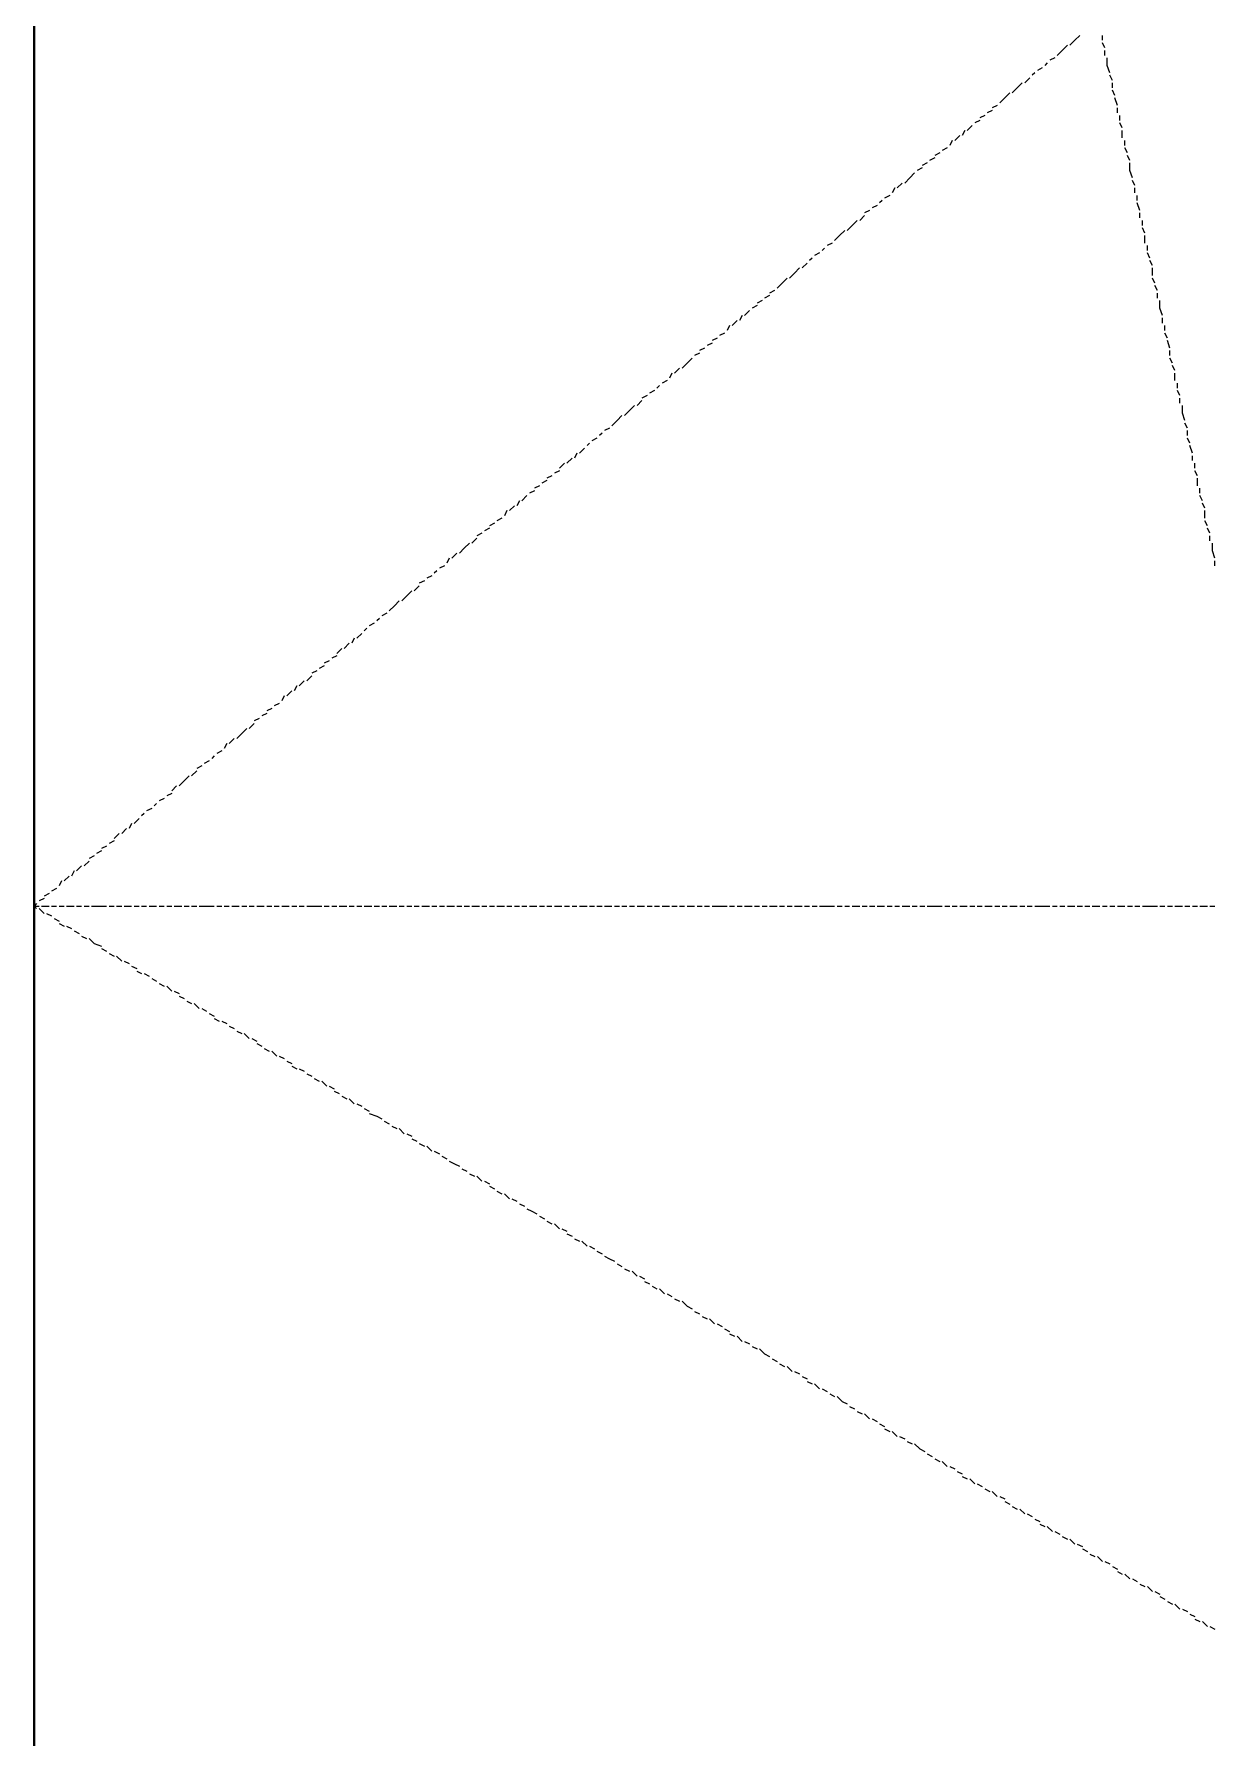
# Model space of a CAD drawing. Extents: x 8 to 21351, y 0 to 420.
# Drawn here: x 15722.59 to 15732.58, y 354.45 to 368.86 of the extents above; entities that cross this region are included whole.
import ezdxf

# ---------------------------------------------------------------- set-up
doc = ezdxf.new("R2010")
doc.units = 0

msp = doc.modelspace()

# ---------------------------------------------------------------- linework, layer by layer
at = {"color": 7, "lineweight": 40}
msp.add_line((15722.587, 397.743), (15722.587, 310.219), dxfattribs=at)
at = {"color": 7, "lineweight": 25}
for p, q in [((15722.587, 381.593), (15722.587, 361.59)), ((15722.587, 360.087), (15722.587, 359.071)), ((15722.587, 356.193), (15722.587, 358.119)), ((15722.587, 357.568), (15722.587, 337.566))]:
    msp.add_line(p, q, dxfattribs=at)
at = {"color": 7, "lineweight": 5}
for p, q in [((15722.587, 368.808), (15722.587, 368.85)), ((15722.587, 368.745), (15722.587, 368.787)), ((15722.587, 368.66), (15722.587, 368.723)), ((15731.286, 368.723), (15731.244, 368.681)), ((15731.329, 368.766), (15731.286, 368.723)), ((15731.392, 368.808), (15731.35, 368.766)), ((15731.434, 368.85), (15731.392, 368.808)), ((15731.625, 368.808), (15731.625, 368.85)), ((15731.646, 368.745), (15731.625, 368.787)), ((15731.646, 368.681), (15731.646, 368.723)), ((15722.587, 368.596), (15722.587, 368.66)), ((15731.159, 368.617), (15731.138, 368.596)), ((15731.223, 368.66), (15731.18, 368.639)), ((15731.667, 368.596), (15731.667, 368.66)), ((15731.688, 368.533), (15731.667, 368.596)), ((15722.587, 368.533), (15722.587, 368.575)), ((15722.587, 368.469), (15722.587, 368.512)), ((15722.587, 368.385), (15722.587, 368.448)), ((15730.948, 368.448), (15730.905, 368.406)), ((15731.011, 368.49), (15730.969, 368.448)), ((15731.053, 368.533), (15731.032, 368.512)), ((15731.117, 368.575), (15731.075, 368.554)), ((15731.71, 368.469), (15731.688, 368.512)), ((15731.71, 368.406), (15731.71, 368.448)), ((15722.587, 368.321), (15722.587, 368.363)), ((15722.587, 368.258), (15722.587, 368.3)), ((15730.799, 368.321), (15730.757, 368.279)), ((15730.842, 368.363), (15730.799, 368.321)), ((15730.905, 368.406), (15730.863, 368.363)), ((15731.731, 368.342), (15731.71, 368.385)), ((15731.752, 368.258), (15731.731, 368.321)), ((15722.587, 368.173), (15722.587, 368.236)), ((15722.587, 368.11), (15722.587, 368.152)), ((15730.63, 368.173), (15730.588, 368.152)), ((15730.694, 368.215), (15730.651, 368.194)), ((15730.736, 368.258), (15730.694, 368.236)), ((15731.752, 368.194), (15731.752, 368.236)), ((15731.773, 368.131), (15731.773, 368.173)), ((15722.587, 368.046), (15722.587, 368.088)), ((15722.587, 367.961), (15722.587, 368.025)), ((15730.418, 368.004), (15730.376, 367.961)), ((15730.461, 368.046), (15730.44, 368.004)), ((15730.524, 368.088), (15730.482, 368.046)), ((15730.588, 368.131), (15730.545, 368.11)), ((15731.794, 368.067), (15731.773, 368.11)), ((15731.794, 367.983), (15731.794, 368.046)), ((15722.587, 367.898), (15722.587, 367.94)), ((15722.587, 367.834), (15722.587, 367.877)), ((15730.313, 367.898), (15730.27, 367.877)), ((15730.355, 367.961), (15730.334, 367.919)), ((15731.815, 367.919), (15731.815, 367.961)), ((15731.837, 367.855), (15731.815, 367.898)), ((15722.587, 367.75), (15722.587, 367.813)), ((15722.587, 367.686), (15722.587, 367.75)), ((15730.101, 367.728), (15730.059, 367.707)), ((15730.143, 367.771), (15730.101, 367.75)), ((15730.207, 367.813), (15730.164, 367.792)), ((15730.249, 367.855), (15730.207, 367.834)), ((15731.858, 367.792), (15731.837, 367.834)), ((15731.858, 367.707), (15731.858, 367.771)), ((15722.587, 367.623), (15722.587, 367.665)), ((15722.587, 367.559), (15722.587, 367.601)), ((15729.932, 367.601), (15729.889, 367.559)), ((15729.995, 367.644), (15729.953, 367.601)), ((15730.037, 367.686), (15729.995, 367.644)), ((15731.879, 367.644), (15731.858, 367.707)), ((15731.9, 367.58), (15731.879, 367.623)), ((15722.587, 367.474), (15722.587, 367.538)), ((15722.587, 367.411), (15722.587, 367.453)), ((15729.762, 367.453), (15729.741, 367.432)), ((15729.826, 367.496), (15729.783, 367.474)), ((15729.868, 367.559), (15729.847, 367.517)), ((15731.9, 367.517), (15731.9, 367.559)), ((15731.921, 367.453), (15731.921, 367.496)), ((15731.942, 367.369), (15731.921, 367.432)), ((15722.587, 367.348), (15722.587, 367.39)), ((15722.587, 367.263), (15722.587, 367.326)), ((15729.551, 367.284), (15729.508, 367.242)), ((15729.614, 367.326), (15729.572, 367.284)), ((15729.656, 367.369), (15729.614, 367.348)), ((15729.72, 367.411), (15729.678, 367.39)), ((15731.942, 367.305), (15731.942, 367.348)), ((15731.964, 367.242), (15731.964, 367.284)), ((15722.587, 367.199), (15722.587, 367.242)), ((15722.587, 367.136), (15722.587, 367.178)), ((15729.402, 367.157), (15729.36, 367.115)), ((15729.445, 367.199), (15729.402, 367.157)), ((15729.508, 367.242), (15729.466, 367.199)), ((15731.985, 367.178), (15731.964, 367.221)), ((15731.985, 367.093), (15731.985, 367.157)), ((15722.587, 367.051), (15722.587, 367.115)), ((15722.587, 366.988), (15722.587, 367.03)), ((15729.233, 367.009), (15729.191, 366.988)), ((15729.275, 367.051), (15729.254, 367.03)), ((15729.339, 367.093), (15729.297, 367.072)), ((15732.006, 367.03), (15732.006, 367.072)), ((15732.027, 366.966), (15732.006, 367.009)), ((15722.587, 366.924), (15722.587, 366.966)), ((15722.587, 366.839), (15722.587, 366.903)), ((15729.064, 366.882), (15729.021, 366.839)), ((15729.127, 366.924), (15729.085, 366.882)), ((15729.17, 366.966), (15729.148, 366.945)), ((15732.048, 366.903), (15732.027, 366.945)), ((15732.048, 366.818), (15732.048, 366.882)), ((15722.587, 366.776), (15722.587, 366.839)), ((15722.587, 366.712), (15722.587, 366.755)), ((15728.916, 366.755), (15728.873, 366.712)), ((15728.958, 366.797), (15728.916, 366.755)), ((15729.021, 366.839), (15728.979, 366.797)), ((15732.069, 366.755), (15732.048, 366.797)), ((15732.091, 366.691), (15732.069, 366.734)), ((15722.587, 366.649), (15722.587, 366.691)), ((15722.587, 366.564), (15722.587, 366.628)), ((15728.704, 366.564), (15728.662, 366.543)), ((15728.746, 366.607), (15728.704, 366.585)), ((15728.81, 366.649), (15728.767, 366.628)), ((15728.852, 366.691), (15728.81, 366.67)), ((15732.091, 366.628), (15732.091, 366.67)), ((15732.112, 366.543), (15732.112, 366.607)), ((15722.587, 366.501), (15722.587, 366.543)), ((15722.587, 366.437), (15722.587, 366.48)), ((15728.535, 366.437), (15728.492, 366.395)), ((15728.577, 366.48), (15728.556, 366.437)), ((15728.64, 366.522), (15728.598, 366.48)), ((15732.133, 366.48), (15732.112, 366.543)), ((15732.133, 366.416), (15732.133, 366.459)), ((15722.587, 366.353), (15722.587, 366.416)), ((15722.587, 366.289), (15722.587, 366.332)), ((15728.365, 366.289), (15728.323, 366.268)), ((15728.429, 366.332), (15728.386, 366.31)), ((15728.471, 366.395), (15728.45, 366.353)), ((15732.154, 366.353), (15732.154, 366.395)), ((15732.175, 366.289), (15732.154, 366.332)), ((15722.587, 366.226), (15722.587, 366.268)), ((15722.587, 366.141), (15722.587, 366.204)), ((15728.217, 366.162), (15728.175, 366.141)), ((15728.259, 366.204), (15728.217, 366.183)), ((15728.323, 366.247), (15728.281, 366.226)), ((15732.196, 366.204), (15732.175, 366.268)), ((15732.196, 366.141), (15732.196, 366.183)), ((15722.587, 366.077), (15722.587, 366.12)), ((15722.587, 366.014), (15722.587, 366.056)), ((15722.587, 365.929), (15722.587, 365.993)), ((15727.984, 365.993), (15727.963, 365.95)), ((15728.048, 366.035), (15728.005, 365.993)), ((15728.111, 366.077), (15728.069, 366.035)), ((15728.154, 366.12), (15728.111, 366.077)), ((15732.218, 366.077), (15732.196, 366.12)), ((15732.239, 366.014), (15732.218, 366.056)), ((15732.239, 365.929), (15732.239, 365.993)), ((15722.587, 365.866), (15722.587, 365.929)), ((15722.587, 365.802), (15722.587, 365.845)), ((15727.836, 365.845), (15727.794, 365.824)), ((15727.878, 365.887), (15727.857, 365.866)), ((15727.942, 365.929), (15727.9, 365.908)), ((15732.26, 365.866), (15732.26, 365.908)), ((15732.281, 365.802), (15732.26, 365.845)), ((15722.587, 365.739), (15722.587, 365.781)), ((15722.587, 365.654), (15722.587, 365.718)), ((15727.667, 365.718), (15727.624, 365.675)), ((15727.73, 365.76), (15727.688, 365.718)), ((15727.773, 365.802), (15727.73, 365.781)), ((15732.281, 365.739), (15732.281, 365.781)), ((15732.302, 365.654), (15732.302, 365.718)), ((15722.587, 365.591), (15722.587, 365.633)), ((15722.587, 365.527), (15722.587, 365.569)), ((15727.519, 365.591), (15727.476, 365.548)), ((15727.561, 365.633), (15727.519, 365.591)), ((15727.624, 365.675), (15727.582, 365.633)), ((15732.323, 365.591), (15732.302, 365.654)), ((15732.345, 365.527), (15732.323, 365.569)), ((15722.587, 365.442), (15722.587, 365.506)), ((15722.587, 365.379), (15722.587, 365.421)), ((15727.349, 365.442), (15727.307, 365.421)), ((15727.392, 365.485), (15727.37, 365.464)), ((15727.455, 365.527), (15727.413, 365.506)), ((15732.345, 365.464), (15732.345, 365.506)), ((15732.366, 365.4), (15732.345, 365.442)), ((15722.587, 365.315), (15722.587, 365.358)), ((15722.587, 365.231), (15722.587, 365.294)), ((15727.138, 365.273), (15727.095, 365.231)), ((15727.18, 365.315), (15727.159, 365.273)), ((15727.243, 365.358), (15727.201, 365.315)), ((15727.286, 365.4), (15727.265, 365.379)), ((15732.387, 365.315), (15732.366, 365.379)), ((15732.387, 365.252), (15732.387, 365.294)), ((15722.587, 365.167), (15722.587, 365.21)), ((15722.587, 365.104), (15722.587, 365.146)), ((15726.968, 365.125), (15726.926, 365.104)), ((15727.032, 365.167), (15726.989, 365.146)), ((15727.074, 365.231), (15727.032, 365.188)), ((15732.408, 365.188), (15732.408, 365.231)), ((15732.429, 365.125), (15732.408, 365.167)), ((15722.587, 365.019), (15722.587, 365.083)), ((15722.587, 364.956), (15722.587, 365.019)), ((15726.82, 364.998), (15726.778, 364.977)), ((15726.862, 365.04), (15726.82, 365.019)), ((15726.926, 365.083), (15726.884, 365.062)), ((15732.429, 365.04), (15732.429, 365.104)), ((15732.45, 364.977), (15732.45, 365.019)), ((15722.587, 364.892), (15722.587, 364.935)), ((15722.587, 364.829), (15722.587, 364.871)), ((15726.651, 364.871), (15726.608, 364.829)), ((15726.693, 364.913), (15726.672, 364.871)), ((15726.757, 364.956), (15726.714, 364.913)), ((15732.472, 364.913), (15732.45, 364.956)), ((15732.493, 364.85), (15732.472, 364.892)), ((15722.587, 364.744), (15722.587, 364.807)), ((15722.587, 364.68), (15722.587, 364.723)), ((15726.481, 364.723), (15726.439, 364.702)), ((15726.545, 364.765), (15726.503, 364.744)), ((15726.587, 364.829), (15726.566, 364.786)), ((15732.493, 364.765), (15732.493, 364.829)), ((15732.514, 364.702), (15732.493, 364.744)), ((15722.587, 364.617), (15722.587, 364.659)), ((15722.587, 364.532), (15722.587, 364.596)), ((15726.27, 364.553), (15726.227, 364.511)), ((15726.333, 364.596), (15726.291, 364.553)), ((15726.376, 364.638), (15726.333, 364.617)), ((15726.439, 364.68), (15726.397, 364.659)), ((15732.535, 364.638), (15732.514, 364.68)), ((15732.535, 364.575), (15732.535, 364.617)), ((15732.556, 364.49), (15732.556, 364.553)), ((15722.587, 364.469), (15722.587, 364.511)), ((15722.587, 364.405), (15722.587, 364.448)), ((15726.1, 364.426), (15726.079, 364.384)), ((15726.164, 364.469), (15726.122, 364.426)), ((15726.227, 364.511), (15726.185, 364.469)), ((15732.577, 364.426), (15732.556, 364.49)), ((15732.577, 364.363), (15732.577, 364.405)), ((15722.587, 364.321), (15722.587, 364.384)), ((15722.587, 364.257), (15722.587, 364.299)), ((15725.952, 364.278), (15725.91, 364.257)), ((15725.995, 364.321), (15725.973, 364.299)), ((15726.058, 364.363), (15726.016, 364.342)), ((15722.587, 364.194), (15722.587, 364.236)), ((15722.587, 364.109), (15722.587, 364.173)), ((15725.783, 364.151), (15725.741, 364.109)), ((15725.846, 364.194), (15725.804, 364.151)), ((15725.889, 364.236), (15725.846, 364.215)), ((15722.587, 364.046), (15722.587, 364.109)), ((15722.587, 363.982), (15722.587, 364.024)), ((15725.635, 364.024), (15725.592, 363.982)), ((15725.677, 364.067), (15725.635, 364.024)), ((15725.741, 364.109), (15725.698, 364.067)), ((15722.587, 363.918), (15722.587, 363.961)), ((15722.587, 363.834), (15722.587, 363.897)), ((15725.402, 363.834), (15725.381, 363.813)), ((15725.465, 363.876), (15725.423, 363.855)), ((15725.508, 363.918), (15725.487, 363.897)), ((15725.571, 363.961), (15725.529, 363.94)), ((15722.587, 363.77), (15722.587, 363.813)), ((15722.587, 363.707), (15722.587, 363.749)), ((15722.587, 363.622), (15722.587, 363.686)), ((15725.254, 363.707), (15725.211, 363.664)), ((15725.296, 363.749), (15725.275, 363.707)), ((15725.36, 363.791), (15725.317, 363.749)), ((15722.587, 363.559), (15722.587, 363.601)), ((15722.587, 363.495), (15722.587, 363.538)), ((15725.084, 363.559), (15725.042, 363.538)), ((15725.148, 363.601), (15725.106, 363.58)), ((15725.19, 363.664), (15725.148, 363.622)), ((15722.587, 363.41), (15722.587, 363.474)), ((15724.936, 363.432), (15724.894, 363.389)), ((15724.979, 363.474), (15724.936, 363.453)), ((15725.042, 363.516), (15725, 363.495)), ((15722.587, 363.347), (15722.587, 363.389)), ((15722.587, 363.283), (15722.587, 363.326)), ((15722.587, 363.199), (15722.587, 363.262)), ((15724.703, 363.262), (15724.682, 363.22)), ((15724.767, 363.305), (15724.725, 363.262)), ((15724.809, 363.347), (15724.788, 363.305)), ((15724.873, 363.389), (15724.83, 363.347)), ((15722.587, 363.135), (15722.587, 363.199)), ((15722.587, 363.072), (15722.587, 363.114)), ((15724.555, 363.114), (15724.513, 363.093)), ((15724.598, 363.156), (15724.555, 363.135)), ((15724.661, 363.199), (15724.619, 363.178)), ((15722.587, 363.008), (15722.587, 363.051)), ((15722.587, 362.924), (15722.587, 362.987)), ((15724.386, 362.987), (15724.344, 362.945)), ((15724.449, 363.029), (15724.407, 362.987)), ((15724.492, 363.072), (15724.449, 363.051)), ((15722.587, 362.86), (15722.587, 362.902)), ((15722.587, 362.797), (15722.587, 362.839)), ((15724.217, 362.86), (15724.195, 362.818)), ((15724.28, 362.902), (15724.238, 362.86)), ((15724.344, 362.945), (15724.301, 362.902)), ((15722.587, 362.712), (15722.587, 362.776)), ((15722.587, 362.649), (15722.587, 362.691)), ((15724.005, 362.67), (15723.963, 362.649)), ((15724.068, 362.712), (15724.026, 362.691)), ((15724.111, 362.754), (15724.09, 362.733)), ((15724.174, 362.797), (15724.132, 362.776)), ((15722.587, 362.585), (15722.587, 362.627)), ((15722.587, 362.5), (15722.587, 362.564)), ((15723.857, 362.543), (15723.814, 362.5)), ((15723.899, 362.585), (15723.857, 362.543)), ((15723.963, 362.627), (15723.92, 362.585)), ((15722.587, 362.437), (15722.587, 362.479)), ((15722.587, 362.373), (15722.587, 362.416)), ((15723.687, 362.394), (15723.645, 362.373)), ((15723.751, 362.437), (15723.709, 362.416)), ((15723.793, 362.5), (15723.751, 362.458)), ((15722.587, 362.289), (15722.587, 362.352)), ((15722.587, 362.225), (15722.587, 362.289)), ((15723.518, 362.267), (15723.497, 362.246)), ((15723.582, 362.31), (15723.539, 362.289)), ((15723.624, 362.352), (15723.603, 362.331)), ((15722.587, 362.162), (15722.587, 362.204)), ((15722.587, 362.098), (15722.587, 362.14)), ((15723.306, 362.098), (15723.264, 362.056)), ((15723.37, 362.14), (15723.328, 362.098)), ((15723.412, 362.183), (15723.391, 362.14)), ((15723.476, 362.225), (15723.433, 362.183)), ((15722.587, 362.014), (15722.587, 362.077)), ((15722.587, 361.95), (15722.587, 361.992)), ((15723.158, 361.95), (15723.116, 361.929)), ((15723.201, 361.992), (15723.158, 361.971)), ((15723.264, 362.035), (15723.222, 362.014)), ((15722.587, 361.887), (15722.587, 361.929)), ((15722.587, 361.802), (15722.587, 361.865)), ((15722.989, 361.823), (15722.947, 361.781)), ((15723.052, 361.865), (15723.01, 361.823)), ((15723.095, 361.908), (15723.052, 361.887)), ((15722.587, 361.738), (15722.587, 361.781)), ((15722.587, 361.675), (15722.587, 361.717)), ((15722.82, 361.696), (15722.798, 361.654)), ((15722.883, 361.738), (15722.841, 361.696)), ((15722.925, 361.781), (15722.904, 361.738)), ((15722.587, 361.59), (15722.587, 361.654)), ((15722.587, 361.527), (15722.587, 361.569)), ((15722.671, 361.548), (15722.629, 361.527)), ((15722.714, 361.59), (15722.671, 361.569)), ((15722.777, 361.632), (15722.735, 361.611)), ((15722.608, 361.505), (15722.587, 361.484)), ((15722.587, 361.463), (15722.587, 361.505)), ((15722.587, 361.484), (15722.629, 361.484)), ((15722.587, 361.484), (15722.608, 361.463)), ((15722.587, 361.378), (15722.587, 361.442)), ((15722.587, 361.315), (15722.587, 361.378)), ((15722.629, 361.463), (15722.671, 361.421)), ((15722.65, 361.484), (15722.714, 361.484)), ((15722.693, 361.421), (15722.735, 361.4)), ((15722.735, 361.484), (15722.777, 361.484)), ((15722.756, 361.378), (15722.798, 361.357)), ((15722.798, 361.484), (15722.841, 361.484)), ((15722.862, 361.484), (15722.925, 361.484)), ((15722.947, 361.484), (15722.989, 361.484)), ((15723.01, 361.484), (15723.052, 361.484)), ((15723.074, 361.484), (15723.137, 361.484)), ((15723.137, 361.484), (15723.201, 361.484)), ((15723.222, 361.484), (15723.264, 361.484)), ((15723.285, 361.484), (15723.328, 361.484)), ((15723.349, 361.484), (15723.412, 361.484)), ((15723.433, 361.484), (15723.476, 361.484)), ((15723.497, 361.484), (15723.539, 361.484)), ((15723.56, 361.484), (15723.624, 361.484)), ((15723.645, 361.484), (15723.687, 361.484)), ((15723.709, 361.484), (15723.751, 361.484)), ((15723.772, 361.484), (15723.836, 361.484)), ((15723.857, 361.484), (15723.899, 361.484)), ((15723.92, 361.484), (15723.963, 361.484)), ((15723.984, 361.484), (15724.047, 361.484)), ((15724.047, 361.484), (15724.111, 361.484)), ((15724.132, 361.484), (15724.174, 361.484)), ((15724.195, 361.484), (15724.238, 361.484)), ((15724.259, 361.484), (15724.322, 361.484)), ((15724.344, 361.484), (15724.386, 361.484)), ((15724.407, 361.484), (15724.449, 361.484)), ((15724.471, 361.484), (15724.534, 361.484)), ((15724.555, 361.484), (15724.598, 361.484)), ((15724.619, 361.484), (15724.661, 361.484)), ((15724.682, 361.484), (15724.746, 361.484)), ((15724.767, 361.484), (15724.809, 361.484)), ((15724.83, 361.484), (15724.873, 361.484)), ((15724.894, 361.484), (15724.957, 361.484)), ((15724.957, 361.484), (15725.021, 361.484)), ((15725.042, 361.484), (15725.084, 361.484)), ((15725.106, 361.484), (15725.148, 361.484)), ((15725.169, 361.484), (15725.233, 361.484)), ((15725.254, 361.484), (15725.296, 361.484)), ((15725.317, 361.484), (15725.36, 361.484)), ((15725.381, 361.484), (15725.444, 361.484)), ((15725.465, 361.484), (15725.508, 361.484)), ((15725.529, 361.484), (15725.571, 361.484)), ((15725.592, 361.484), (15725.656, 361.484)), ((15725.677, 361.484), (15725.719, 361.484)), ((15725.741, 361.484), (15725.783, 361.484)), ((15725.804, 361.484), (15725.846, 361.484)), ((15725.868, 361.484), (15725.931, 361.484)), ((15725.952, 361.484), (15725.995, 361.484)), ((15726.016, 361.484), (15726.058, 361.484)), ((15726.079, 361.484), (15726.143, 361.484)), ((15726.164, 361.484), (15726.206, 361.484)), ((15726.227, 361.484), (15726.27, 361.484)), ((15726.291, 361.484), (15726.354, 361.484)), ((15726.376, 361.484), (15726.418, 361.484)), ((15726.439, 361.484), (15726.481, 361.484)), ((15726.503, 361.484), (15726.566, 361.484)), ((15726.587, 361.484), (15726.63, 361.484)), ((15726.651, 361.484), (15726.693, 361.484)), ((15726.714, 361.484), (15726.757, 361.484)), ((15726.778, 361.484), (15726.841, 361.484)), ((15726.862, 361.484), (15726.905, 361.484)), ((15726.926, 361.484), (15726.968, 361.484)), ((15726.989, 361.484), (15727.053, 361.484)), ((15727.074, 361.484), (15727.116, 361.484)), ((15727.138, 361.484), (15727.18, 361.484)), ((15727.201, 361.484), (15727.265, 361.484)), ((15727.286, 361.484), (15727.328, 361.484)), ((15727.349, 361.484), (15727.392, 361.484)), ((15727.413, 361.484), (15727.476, 361.484)), ((15727.497, 361.484), (15727.54, 361.484)), ((15727.561, 361.484), (15727.603, 361.484)), ((15727.624, 361.484), (15727.667, 361.484)), ((15727.688, 361.484), (15727.751, 361.484)), ((15727.773, 361.484), (15727.815, 361.484)), ((15727.836, 361.484), (15727.878, 361.484)), ((15727.9, 361.484), (15727.963, 361.484)), ((15727.984, 361.484), (15728.027, 361.484)), ((15728.048, 361.484), (15728.09, 361.484)), ((15728.111, 361.484), (15728.175, 361.484)), ((15728.196, 361.484), (15728.238, 361.484)), ((15728.259, 361.484), (15728.302, 361.484)), ((15728.323, 361.484), (15728.386, 361.484)), ((15728.386, 361.484), (15728.45, 361.484)), ((15728.471, 361.484), (15728.513, 361.484)), ((15728.535, 361.484), (15728.577, 361.484)), ((15728.598, 361.484), (15728.662, 361.484)), ((15728.683, 361.484), (15728.725, 361.484)), ((15728.746, 361.484), (15728.789, 361.484)), ((15728.81, 361.484), (15728.873, 361.484)), ((15728.894, 361.484), (15728.937, 361.484)), ((15728.958, 361.484), (15729, 361.484)), ((15729.021, 361.484), (15729.085, 361.484)), ((15729.106, 361.484), (15729.148, 361.484)), ((15729.17, 361.484), (15729.212, 361.484)), ((15729.233, 361.484), (15729.297, 361.484)), ((15729.297, 361.484), (15729.36, 361.484)), ((15729.381, 361.484), (15729.424, 361.484)), ((15729.445, 361.484), (15729.487, 361.484)), ((15729.508, 361.484), (15729.572, 361.484)), ((15729.593, 361.484), (15729.635, 361.484)), ((15729.656, 361.484), (15729.699, 361.484)), ((15729.72, 361.484), (15729.783, 361.484)), ((15729.805, 361.484), (15729.847, 361.484)), ((15729.868, 361.484), (15729.91, 361.484)), ((15729.932, 361.484), (15729.995, 361.484)), ((15730.016, 361.484), (15730.059, 361.484)), ((15730.08, 361.484), (15730.122, 361.484)), ((15730.143, 361.484), (15730.207, 361.484)), ((15730.207, 361.484), (15730.27, 361.484)), ((15730.291, 361.484), (15730.334, 361.484)), ((15730.355, 361.484), (15730.397, 361.484)), ((15730.418, 361.484), (15730.482, 361.484)), ((15730.503, 361.484), (15730.545, 361.484)), ((15730.567, 361.484), (15730.609, 361.484)), ((15730.63, 361.484), (15730.694, 361.484)), ((15730.715, 361.484), (15730.757, 361.484)), ((15730.778, 361.484), (15730.821, 361.484)), ((15730.842, 361.484), (15730.905, 361.484)), ((15730.926, 361.484), (15730.969, 361.484)), ((15730.99, 361.484), (15731.032, 361.484)), ((15731.053, 361.484), (15731.117, 361.484)), ((15731.117, 361.484), (15731.18, 361.484)), ((15731.202, 361.484), (15731.244, 361.484)), ((15731.265, 361.484), (15731.307, 361.484)), ((15731.329, 361.484), (15731.392, 361.484)), ((15731.413, 361.484), (15731.456, 361.484)), ((15731.477, 361.484), (15731.519, 361.484)), ((15731.54, 361.484), (15731.604, 361.484)), ((15731.625, 361.484), (15731.667, 361.484)), ((15731.688, 361.484), (15731.731, 361.484)), ((15731.752, 361.484), (15731.815, 361.484)), ((15731.837, 361.484), (15731.879, 361.484)), ((15731.9, 361.484), (15731.942, 361.484)), ((15731.964, 361.484), (15732.027, 361.484)), ((15732.027, 361.484), (15732.091, 361.484)), ((15732.112, 361.484), (15732.154, 361.484)), ((15732.175, 361.484), (15732.218, 361.484)), ((15732.239, 361.484), (15732.302, 361.484)), ((15732.323, 361.484), (15732.366, 361.484)), ((15732.387, 361.484), (15732.429, 361.484)), ((15732.45, 361.484), (15732.514, 361.484)), ((15732.535, 361.484), (15732.577, 361.484)), ((15722.587, 361.252), (15722.587, 361.294)), ((15722.587, 361.188), (15722.587, 361.23)), ((15722.798, 361.336), (15722.841, 361.315)), ((15722.862, 361.315), (15722.904, 361.294)), ((15722.925, 361.273), (15722.968, 361.252)), ((15722.989, 361.23), (15723.031, 361.209)), ((15722.587, 361.103), (15722.587, 361.167)), ((15723.052, 361.209), (15723.095, 361.167)), ((15723.095, 361.167), (15723.158, 361.146)), ((15723.158, 361.125), (15723.201, 361.103)), ((15722.587, 361.04), (15722.587, 361.082)), ((15722.587, 360.976), (15722.587, 361.019)), ((15722.587, 360.892), (15722.587, 360.955)), ((15723.222, 361.082), (15723.264, 361.061)), ((15723.285, 361.061), (15723.328, 361.019)), ((15723.349, 361.019), (15723.391, 360.997)), ((15723.412, 360.976), (15723.455, 360.955)), ((15722.587, 360.828), (15722.587, 360.87)), ((15722.587, 360.765), (15722.587, 360.807)), ((15723.455, 360.934), (15723.497, 360.913)), ((15723.518, 360.913), (15723.56, 360.892)), ((15723.582, 360.87), (15723.624, 360.849)), ((15723.645, 360.828), (15723.687, 360.807)), ((15723.709, 360.807), (15723.751, 360.765)), ((15722.587, 360.68), (15722.587, 360.743)), ((15722.587, 360.616), (15722.587, 360.659)), ((15723.772, 360.765), (15723.814, 360.743)), ((15723.814, 360.722), (15723.857, 360.701)), ((15723.878, 360.68), (15723.92, 360.659)), ((15723.941, 360.659), (15723.984, 360.616)), ((15722.587, 360.553), (15722.587, 360.595)), ((15722.587, 360.468), (15722.587, 360.532)), ((15724.005, 360.616), (15724.047, 360.595)), ((15724.068, 360.574), (15724.111, 360.553)), ((15724.111, 360.532), (15724.153, 360.511)), ((15724.174, 360.511), (15724.217, 360.49)), ((15722.587, 360.405), (15722.587, 360.468)), ((15722.587, 360.341), (15722.587, 360.384)), ((15724.238, 360.468), (15724.28, 360.447)), ((15724.301, 360.426), (15724.344, 360.405)), ((15724.365, 360.405), (15724.407, 360.363)), ((15722.587, 360.278), (15722.587, 360.32)), ((15722.587, 360.193), (15722.587, 360.257)), ((15724.428, 360.363), (15724.471, 360.341)), ((15724.471, 360.32), (15724.513, 360.299)), ((15724.534, 360.278), (15724.576, 360.257)), ((15724.598, 360.257), (15724.64, 360.214)), ((15722.587, 360.13), (15722.587, 360.172)), ((15722.587, 360.066), (15722.587, 360.108)), ((15724.661, 360.214), (15724.703, 360.193)), ((15724.725, 360.172), (15724.767, 360.151)), ((15724.767, 360.13), (15724.809, 360.108)), ((15724.83, 360.108), (15724.873, 360.087)), ((15722.587, 359.981), (15722.587, 360.045)), ((15722.587, 359.918), (15722.587, 359.96)), ((15724.894, 360.066), (15724.936, 360.045)), ((15724.957, 360.024), (15725, 360.003)), ((15725.021, 360.003), (15725.063, 359.96)), ((15725.084, 359.96), (15725.127, 359.939)), ((15722.587, 359.854), (15722.587, 359.897)), ((15722.587, 359.77), (15722.587, 359.833)), ((15725.127, 359.918), (15725.169, 359.897)), ((15725.19, 359.876), (15725.233, 359.854)), ((15725.254, 359.854), (15725.296, 359.812)), ((15725.317, 359.812), (15725.36, 359.791)), ((15722.587, 359.706), (15722.587, 359.749)), ((15722.587, 359.643), (15722.587, 359.685)), ((15725.381, 359.77), (15725.423, 359.749)), ((15725.423, 359.728), (15725.487, 359.706)), ((15725.487, 359.706), (15725.529, 359.685)), ((15725.55, 359.664), (15725.592, 359.643)), ((15722.587, 359.558), (15722.587, 359.622)), ((15722.587, 359.495), (15722.587, 359.558)), ((15725.614, 359.622), (15725.656, 359.601)), ((15725.677, 359.601), (15725.719, 359.558)), ((15725.741, 359.558), (15725.783, 359.537)), ((15725.783, 359.516), (15725.825, 359.495)), ((15722.587, 359.431), (15722.587, 359.474)), ((15722.587, 359.368), (15722.587, 359.41)), ((15725.846, 359.474), (15725.889, 359.452)), ((15725.91, 359.452), (15725.952, 359.41)), ((15725.973, 359.41), (15726.016, 359.389)), ((15726.037, 359.368), (15726.079, 359.346)), ((15722.587, 359.283), (15722.587, 359.346)), ((15722.587, 359.219), (15722.587, 359.262)), ((15726.1, 359.325), (15726.143, 359.304)), ((15726.143, 359.304), (15726.185, 359.283)), ((15726.206, 359.262), (15726.249, 359.241)), ((15726.27, 359.219), (15726.312, 359.198)), ((15722.587, 359.156), (15722.587, 359.198)), ((15722.587, 359.071), (15722.587, 359.135)), ((15726.333, 359.198), (15726.376, 359.156)), ((15726.397, 359.156), (15726.439, 359.135)), ((15726.439, 359.114), (15726.481, 359.092)), ((15726.503, 359.071), (15726.545, 359.05)), ((15722.587, 359.008), (15722.587, 359.05)), ((15722.587, 358.944), (15722.587, 358.987)), ((15722.587, 358.86), (15722.587, 358.923)), ((15726.566, 359.05), (15726.608, 359.008)), ((15726.63, 359.008), (15726.672, 358.987)), ((15726.693, 358.966), (15726.735, 358.944)), ((15726.757, 358.923), (15726.799, 358.902)), ((15722.587, 358.796), (15722.587, 358.839)), ((15726.799, 358.902), (15726.841, 358.881)), ((15726.862, 358.86), (15726.905, 358.839)), ((15726.926, 358.817), (15726.968, 358.796)), ((15726.989, 358.796), (15727.032, 358.754)), ((15722.587, 358.733), (15722.587, 358.775)), ((15722.587, 358.648), (15722.587, 358.711)), ((15722.587, 358.584), (15722.587, 358.648)), ((15727.053, 358.754), (15727.095, 358.733)), ((15727.095, 358.711), (15727.138, 358.69)), ((15727.159, 358.669), (15727.201, 358.648)), ((15727.222, 358.648), (15727.265, 358.606)), ((15722.587, 358.521), (15722.587, 358.563)), ((15722.587, 358.457), (15722.587, 358.5)), ((15727.286, 358.606), (15727.328, 358.584)), ((15727.349, 358.563), (15727.392, 358.542)), ((15727.413, 358.521), (15727.455, 358.5)), ((15727.455, 358.5), (15727.497, 358.479)), ((15722.587, 358.373), (15722.587, 358.436)), ((15722.587, 358.309), (15722.587, 358.352)), ((15727.519, 358.457), (15727.561, 358.436)), ((15727.582, 358.415), (15727.624, 358.394)), ((15727.646, 358.394), (15727.688, 358.352)), ((15727.709, 358.352), (15727.751, 358.33)), ((15722.587, 358.246), (15722.587, 358.288)), ((15722.587, 358.161), (15722.587, 358.225)), ((15727.751, 358.309), (15727.794, 358.288)), ((15727.815, 358.267), (15727.857, 358.246)), ((15727.878, 358.246), (15727.921, 358.204)), ((15727.942, 358.204), (15727.984, 358.182)), ((15722.587, 358.098), (15722.587, 358.14)), ((15722.587, 358.034), (15722.587, 358.077)), ((15728.005, 358.161), (15728.048, 358.14)), ((15728.069, 358.14), (15728.111, 358.098)), ((15728.111, 358.098), (15728.154, 358.077)), ((15722.587, 357.949), (15722.587, 358.013)), ((15722.587, 357.886), (15722.587, 357.928)), ((15728.175, 358.055), (15728.217, 358.034)), ((15728.238, 358.013), (15728.281, 357.992)), ((15728.302, 357.992), (15728.344, 357.949)), ((15728.365, 357.949), (15728.408, 357.928)), ((15722.587, 357.822), (15722.587, 357.865)), ((15722.587, 357.738), (15722.587, 357.801)), ((15728.429, 357.907), (15728.471, 357.886)), ((15728.471, 357.865), (15728.513, 357.844)), ((15728.535, 357.844), (15728.577, 357.801)), ((15728.598, 357.801), (15728.64, 357.78)), ((15722.587, 357.674), (15722.587, 357.738)), ((15722.587, 357.611), (15722.587, 357.653)), ((15728.662, 357.759), (15728.704, 357.738)), ((15728.725, 357.738), (15728.767, 357.695)), ((15728.767, 357.695), (15728.81, 357.674)), ((15728.831, 357.653), (15728.873, 357.632)), ((15722.587, 357.547), (15722.587, 357.59)), ((15722.587, 357.463), (15722.587, 357.526)), ((15728.894, 357.611), (15728.937, 357.59)), ((15728.958, 357.59), (15729, 357.547)), ((15729.021, 357.547), (15729.064, 357.526)), ((15729.085, 357.505), (15729.127, 357.484)), ((15722.587, 357.399), (15722.587, 357.442)), ((15722.587, 357.336), (15722.587, 357.378)), ((15729.127, 357.463), (15729.17, 357.442)), ((15729.191, 357.442), (15729.233, 357.399)), ((15729.254, 357.399), (15729.297, 357.378)), ((15729.318, 357.357), (15729.36, 357.336)), ((15729.381, 357.336), (15729.424, 357.293)), ((15722.587, 357.251), (15722.587, 357.315)), ((15722.587, 357.187), (15722.587, 357.23)), ((15729.424, 357.293), (15729.466, 357.272)), ((15729.487, 357.251), (15729.529, 357.23)), ((15729.551, 357.209), (15729.593, 357.187)), ((15722.587, 357.124), (15722.587, 357.166)), ((15722.587, 357.039), (15722.587, 357.103)), ((15729.614, 357.187), (15729.656, 357.145)), ((15729.678, 357.145), (15729.72, 357.124)), ((15729.741, 357.103), (15729.783, 357.082)), ((15729.783, 357.06), (15729.826, 357.039)), ((15722.587, 356.976), (15722.587, 357.018)), ((15722.587, 356.912), (15722.587, 356.955)), ((15729.847, 357.039), (15729.889, 356.997)), ((15729.91, 356.997), (15729.953, 356.976)), ((15729.974, 356.955), (15730.016, 356.933)), ((15730.037, 356.933), (15730.08, 356.891)), ((15722.587, 356.828), (15722.587, 356.891)), ((15722.587, 356.764), (15722.587, 356.828)), ((15730.08, 356.891), (15730.122, 356.87)), ((15730.143, 356.849), (15730.186, 356.828)), ((15730.207, 356.807), (15730.249, 356.785)), ((15730.27, 356.785), (15730.313, 356.743)), ((15722.587, 356.701), (15722.587, 356.743)), ((15722.587, 356.637), (15722.587, 356.68)), ((15722.587, 356.553), (15722.587, 356.616)), ((15730.334, 356.743), (15730.376, 356.722)), ((15730.397, 356.701), (15730.44, 356.68)), ((15730.44, 356.658), (15730.482, 356.637)), ((15730.503, 356.637), (15730.545, 356.595)), ((15722.587, 356.489), (15722.587, 356.531)), ((15730.567, 356.595), (15730.609, 356.574)), ((15730.63, 356.553), (15730.672, 356.531)), ((15730.694, 356.531), (15730.736, 356.489)), ((15730.757, 356.489), (15730.799, 356.468)), ((15722.587, 356.425), (15722.587, 356.468)), ((15722.587, 356.341), (15722.587, 356.404)), ((15730.799, 356.447), (15730.842, 356.425)), ((15730.863, 356.404), (15730.905, 356.383)), ((15730.926, 356.383), (15730.969, 356.341)), ((15730.99, 356.341), (15731.032, 356.32)), ((15722.587, 356.277), (15722.587, 356.32)), ((15722.587, 356.214), (15722.587, 356.256)), ((15722.587, 356.129), (15722.587, 356.193)), ((15731.053, 356.298), (15731.096, 356.277)), ((15731.096, 356.256), (15731.138, 356.235)), ((15731.159, 356.235), (15731.202, 356.193)), ((15731.223, 356.193), (15731.265, 356.171)), ((15722.587, 356.066), (15722.587, 356.108)), ((15722.587, 356.002), (15722.587, 356.045)), ((15731.286, 356.15), (15731.329, 356.129)), ((15731.35, 356.129), (15731.392, 356.087)), ((15731.413, 356.087), (15731.456, 356.066)), ((15731.456, 356.045), (15731.498, 356.023)), ((15722.587, 355.918), (15722.587, 355.981)), ((15722.587, 355.854), (15722.587, 355.918)), ((15731.519, 356.002), (15731.561, 355.981)), ((15731.583, 355.981), (15731.625, 355.939)), ((15731.646, 355.939), (15731.688, 355.918)), ((15731.71, 355.896), (15731.752, 355.875)), ((15722.587, 355.791), (15722.587, 355.833)), ((15722.587, 355.727), (15722.587, 355.769)), ((15731.752, 355.854), (15731.794, 355.833)), ((15731.815, 355.833), (15731.858, 355.791)), ((15731.879, 355.791), (15731.921, 355.769)), ((15722.587, 355.642), (15722.587, 355.706)), ((15722.587, 355.579), (15722.587, 355.621)), ((15731.942, 355.748), (15731.985, 355.727)), ((15732.006, 355.727), (15732.048, 355.685)), ((15732.069, 355.685), (15732.112, 355.663)), ((15732.112, 355.642), (15732.154, 355.621)), ((15722.587, 355.515), (15722.587, 355.558)), ((15722.587, 355.431), (15722.587, 355.494)), ((15732.175, 355.6), (15732.218, 355.579)), ((15732.239, 355.579), (15732.281, 355.536)), ((15732.302, 355.536), (15732.345, 355.515)), ((15732.366, 355.494), (15732.408, 355.473)), ((15722.587, 355.367), (15722.587, 355.409)), ((15722.587, 355.304), (15722.587, 355.346)), ((15732.408, 355.452), (15732.45, 355.431)), ((15732.472, 355.431), (15732.514, 355.388)), ((15732.535, 355.388), (15732.577, 355.367)), ((15722.587, 355.219), (15722.587, 355.282)), ((15722.587, 355.156), (15722.587, 355.198)), ((15722.587, 355.092), (15722.587, 355.134)), ((15722.587, 355.007), (15722.587, 355.071)), ((15722.587, 354.944), (15722.587, 355.007)), ((15722.587, 354.88), (15722.587, 354.923)), ((15722.587, 354.817), (15722.587, 354.859)), ((15722.587, 354.732), (15722.587, 354.796)), ((15722.587, 354.669), (15722.587, 354.711)), ((15722.587, 354.605), (15722.587, 354.647)), ((15722.587, 354.521), (15722.587, 354.584)), ((15722.587, 354.457), (15722.587, 354.499))]:
    msp.add_line(p, q, dxfattribs=at)

doc.saveas('drawing.dxf')
